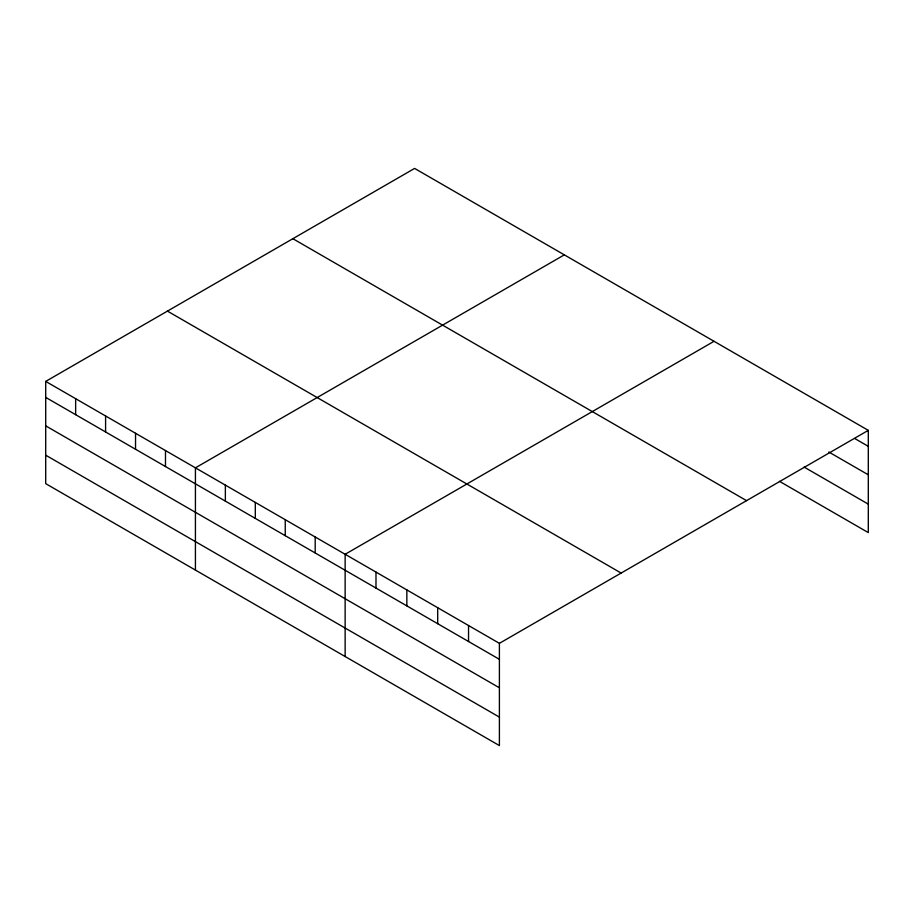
<?xml version="1.0" encoding="UTF-8"?>
<svg xmlns="http://www.w3.org/2000/svg" width="914" height="914" viewBox="0 0 914 914"><rect width="100%" height="100%" fill="white"/><g stroke="black" fill="none" stroke-linecap="round" stroke-linejoin="round"><path stroke-width="1.37" d="M499.398 687.785L499.398 643.342L45.7 381.401L45.7 483.643L499.398 745.584L499.398 687.785L45.7 425.855M779.448 481.301L868.3 532.599L868.3 430.357L414.602 168.416L45.7 381.401M564.326 254.857L195.425 467.842L195.425 570.085M714.04 341.299L345.138 554.284L345.138 656.526M499.398 643.342L868.3 430.357M854.727 438.503L868.3 446.34M828.815 452.007L868.3 474.8M804.126 467.088L868.3 504.128M292.868 238.703L746.567 500.644M167.433 311.114L621.132 573.055M45.7 397.384L499.398 659.325M45.7 455.183L499.398 717.113M468.539 625.53L468.539 641.514M437.692 607.719L437.692 623.702M406.844 589.907L406.844 605.891M375.985 572.095L375.985 588.079M315.193 536.998L315.193 552.981M285.248 519.7L285.248 535.684M255.303 502.414L255.303 518.398M225.358 485.128L225.358 501.112M165.48 450.556L165.48 466.54M135.535 433.27L135.535 449.242M105.59 415.973L105.59 431.956M75.645 398.687L75.645 414.67"/></g></svg>
